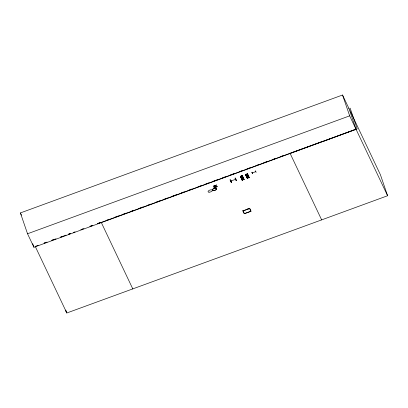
<?xml version="1.0" encoding="UTF-8"?>
<svg xmlns="http://www.w3.org/2000/svg" width="408" height="408" viewBox="0 0 408 408"><rect width="100%" height="100%" fill="white"/><g stroke="black" fill="none" stroke-linecap="round" stroke-linejoin="round"><path stroke-width="0.61" d="M251.823 172.247L252.511 173.66M252.654 173.599L251.976 172.151M230.081 179.897L230.464 179.76L231.617 182.203L231.234 182.34L230.081 179.862M231.234 182.34L231.54 182.136M215.052 186.456L215.347 186.313M215.475 186.436L215.128 186.568M215.378 187.196L214.669 185.681M240.358 176.404L242.199 180.28L240.445 176.231L242.459 180.178M240.613 176.317L242.418 180.203L240.48 176.287M242.531 180.157L240.776 176.108L242.791 180.055L242.199 180.28M240.944 176.195L242.75 180.081L240.812 176.164M243.698 179.658L241.73 175.899L242.107 175.766M241.862 175.782L243.8 179.699L244.152 179.576L242.337 175.68L241.76 175.904M242.326 175.69L244.035 179.535L242.194 175.659M245.463 174.537L247.319 178.413L245.448 174.532L245.83 174.405L247.666 178.281L245.784 174.41L246.055 174.313L247.733 178.169M243.581 179.78L243.841 179.678M247.064 173.956L248.921 177.832L247.1 173.936L248.701 177.908L246.83 174.032L247.212 173.9M249.268 177.699L247.437 173.813L247.166 173.91L249.013 177.786L249.273 177.689L247.437 173.813M247.299 178.413L247.559 178.311L245.565 174.415L247.401 178.291M247.631 178.291L247.891 178.189M248.936 177.822L248.671 177.903L246.876 174.022M252.343 172.875L252.71 172.732M255.801 171.666L252.379 172.864M255.428 171.748L255.729 171.702M243.821 179.699L242 175.802M243.933 179.658L242.061 175.777M249.104 177.679L247.396 173.834M321.606 219.902L387.6 195.743L380.394 174.695L348.809 108.12L356.072 129.341L33.935 247.268L27.535 233.769L20.4 212.935L342.536 95.013L348.942 108.508M27.535 233.769L349.671 115.847L387.6 195.743M38.204 245.325L35.236 246.412L66.82 312.987L321.652 219.886L289.991 153.153M44.146 243.153L47.119 242.066M51.872 240.322L56.029 238.802M60.782 237.063L66.127 235.105M68.503 234.233L70.288 233.58M73.256 232.494L75.041 231.841M80.983 229.668L83.951 228.582M92.866 225.318L89.893 226.404L91.672 225.746M106.559 220.305L109.548 219.208M114.327 217.459L118.509 215.929M122.094 214.618L126.276 213.083M131.06 211.334L134.043 210.242M138.827 208.493L143.009 206.963M147.788 205.214L150.776 204.117M155.555 202.368L159.737 200.838M164.516 199.089L167.504 197.992M172.283 196.243L176.465 194.713M181.249 192.964L184.232 191.867M189.016 190.118L192 189.026M197.977 186.839L200.966 185.747M205.744 183.993L208.733 182.901M213.511 181.152L217.694 179.622M222.472 177.873L225.461 176.776M230.245 175.027L234.427 173.497M239.205 171.748L242.194 170.651M246.973 168.902L249.961 167.81M255.933 165.623L258.922 164.526M263.701 162.777L266.689 161.685M272.666 159.497L275.65 158.406M280.434 156.652L283.417 155.56M44.125 243.102L45.905 242.454M51.852 240.281L54.825 239.2M60.767 237.028L62.552 236.375M68.493 234.207L70.278 233.554M80.973 229.648L82.758 229M290.068 153.311L101.255 222.426L132.84 289.002M322.453 141.454L290.654 153.097L357.199 128.8L350.13 108.14M356.016 129.168L323.1 141.413M216.643 185.089L213.17 186.267L216.597 184.962M256.147 172.319L255.388 170.753M231.005 180.897L235.589 179.377M214.414 187.44L216.704 186.604L214.424 187.461M213.914 187.838L217.352 186.589M236.156 180.443L236.518 180.407L236.135 180.545L234.983 178.102L235.36 177.949L236.518 180.407M247.391 209.054L249.676 208.218L251.093 211.252L244.229 213.766L242.811 210.727M242.872 210.905L249.737 208.391M243.102 210.911L249.584 208.539L250.869 211.242L244.382 213.614L243.041 210.737M215.138 185.62L215.771 186.946M215.286 185.569L215.985 187.012M236.176 180.469L235.294 178.515M215.378 186.323L215.098 186.553M65.397 310.111L66.82 312.987M241.827 175.797L243.668 179.668M20.4 212.935L21.466 215.184M230.586 180.239L231.504 182.192M230.331 180.331L231.254 182.289M213.884 187.772L217.311 186.502M342.536 95.013L349.671 115.847M215.368 187.088L214.69 185.66M66.009 310.626L66.616 312.4M32.717 243.698L33.935 247.268M214.552 185.839L215.22 187.292L214.552 185.839M100.587 222.488L97.619 223.579L100.587 222.488M209.024 192.173A2.285 0.984 -18.9 0 0 212.425 190.459A2.285 0.984 -18.9 0 0 209.279 190.327A2.285 0.984 -18.9 0 0 209.024 192.173M213.318 190.602A2.285 0.984 -18.9 0 0 216.714 188.889A2.285 0.984 -18.9 0 0 213.568 188.756A2.285 0.984 -18.9 0 0 213.318 190.602M213.292 190.526A2.285 0.984 -18.9 0 0 216.689 188.812A2.285 0.984 -18.9 0 0 213.542 188.68A2.285 0.984 -18.9 0 0 213.292 190.526"/></g></svg>
